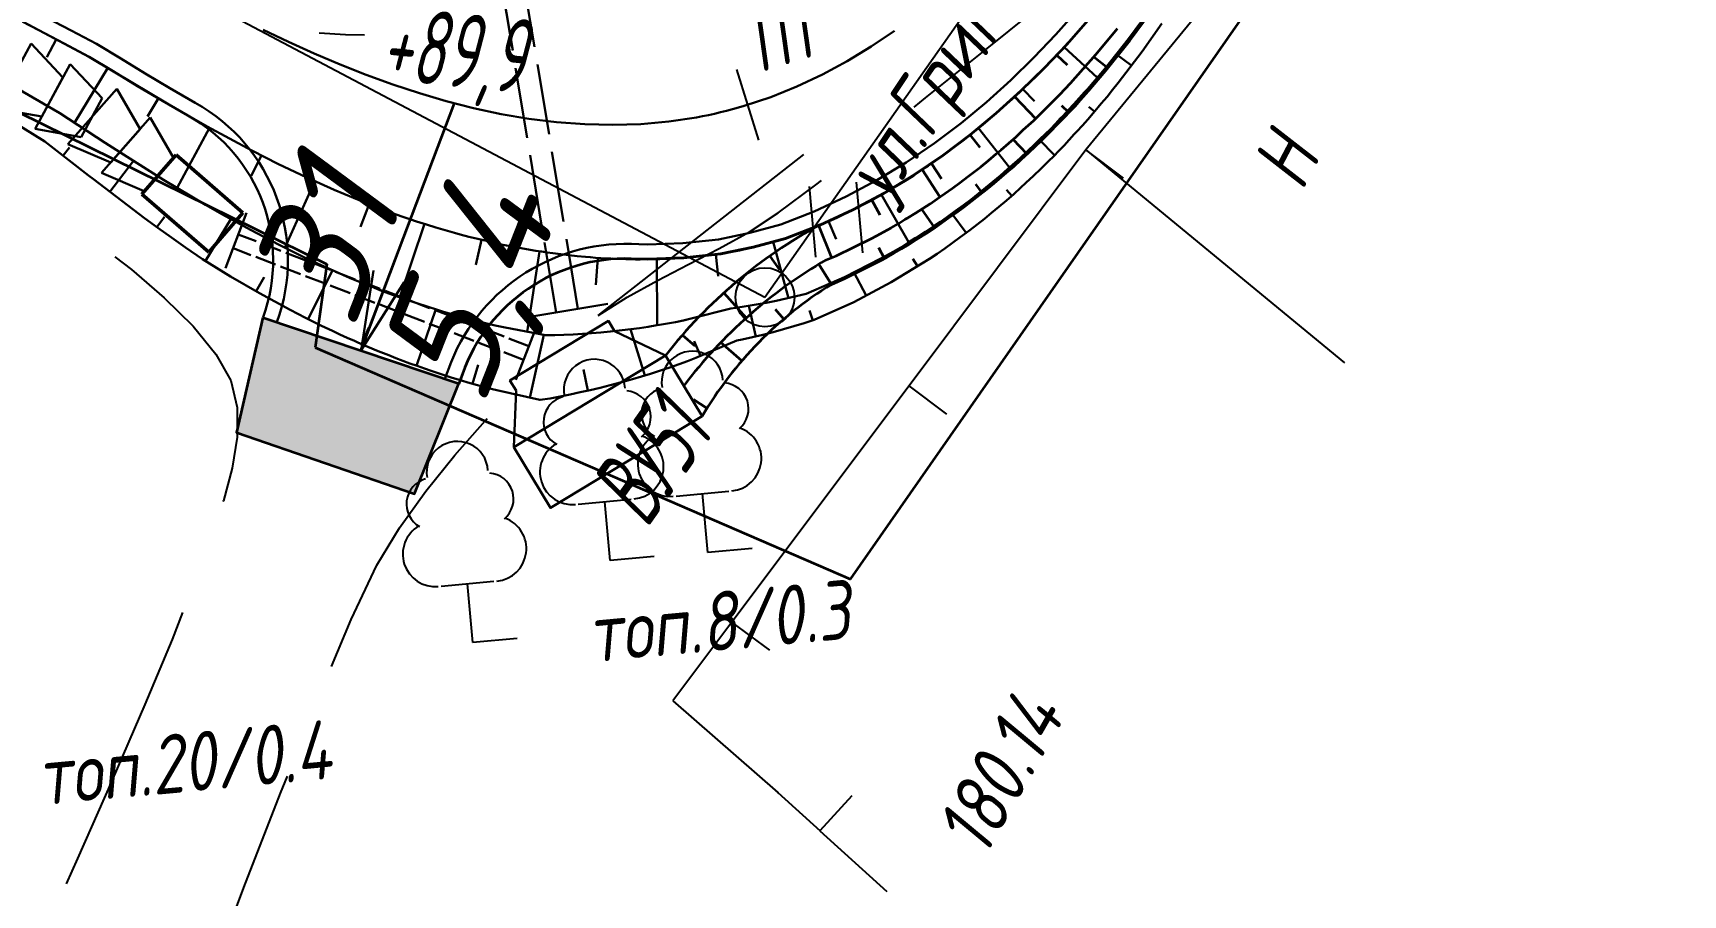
# Paper-space layout 'Лист3' of a CAD drawing. Header units: millimetres. Extents: x -693 to 409, y -3 to 286.
# Drawn here: x 282.4 to 338.3, y 100.8 to 130 of the extents above; entities that cross this region are included whole.
import ezdxf

# ---------------------------------------------------------------- set-up
doc = ezdxf.new("R2010")
doc.units = ezdxf.units.MM
doc.linetypes.add('ACAD_ISO02W100', pattern=[15, 12, -3])
doc.linetypes.add('CONTI', pattern=[0])
for name, color, linetype, lineweight in [('10', 1, 'Continuous', 35), ('Гравий', 30, 'Continuous', 35), ('КОПИЯ_ОСЬ_13_ОТКОСЫ', 7, 'Continuous', 30), ('КОПИЯ_ОСЬ_ОТКОСЫ', 7, 'Continuous', 30), ('ОСЬ_ВЕРХ_ПОКРЫТИЯ_ГРАНИЦЫ_ПОЛОС', 7, 'Continuous', 30), ('ОСЬ_ВЕРХ_ПОКРЫТИЯ_ОСЬ', 1, 'Continuous', 30), ('Ось_примыкания', 1, 'Continuous', 35), ('Трубы мет.', 7, 'ACAD_ISO02W100', 30), ('Уклоны ПЧ', 5, 'Continuous', 30)]:
    doc.layers.add(name, color=color, linetype=linetype, lineweight=lineweight)
for name, color, linetype in [('NAD_MDEFAULT', 7, 'CONTI'), ('PI_OTDEFAULT', 172, 'CONTI'), ('PI_TTDEFAULT', 5, 'CONTI'), ('SIT_LDEFAULT', 7, 'CONTI'), ('USLZNDEFAULT', 7, 'CONTI'), ('ZAPSKDEFAULT', 7, 'CONTI'), ('канава', 7, 'Continuous'), ('канавы', 14, 'Continuous'), ('КОПИЯ_ОСЬ_ТАНГЕНСЫ', 1, 'Continuous'), ('ОСЬ_ВЕРХ_ПОКРЫТИЯ_ОТКОСЫ', 7, 'Continuous'), ('ОСЬ_ВЕРХ_ПОКРЫТИЯ_ПИКЕТЫ', 1, 'Continuous')]:
    doc.layers.add(name, color=color, linetype=linetype)
doc.styles.add('eskd', font='isocpeur.ttf', dxfattribs={"width": 1.2, "height": 2})
doc.styles.get("Standard").update_dxf_attribs({"font": 'isocpeui.ttf'})
doc.styles.add('ГОСТ', font='isocpeur.ttf', dxfattribs={"height": 4})

# ---------------------------------------------------------------- blocks, each defined once
blk = doc.blocks.new('BL_2011')
at = {"color": 0}
for p, q in [((0, 0), (0, 2.4)), ((1.6, 0), (1.6, 2.4))]:
    blk.add_line(p, q, dxfattribs=at)
blk = doc.blocks.new('BL_104')
at = {"color": 0}
for p, q in [((-0.9, 2), (0.9, 2)), ((0, 0), (0, 2)), ((1.5, 0), (0, 0))]:
    blk.add_line(p, q, dxfattribs=at)
for centre, radius, start, end in [((0, 5.8), 1.04, 358, 185), ((-0.94, 4.8), 0.88, 100, 235), ((0.94, 4.8), 0.88, 305, 80), ((-1, 3.1), 1.1, 115, 270), ((1, 3.1), 1.1, 270, 65)]:
    blk.add_arc(centre, radius, start, end, dxfattribs=at)
blk = doc.blocks.new('6')
at = {"layer": 'канава', "color": 5, "linetype": 'Continuous', "lineweight": 30}
for p, q in [((-1.5, -1.25), (-1.5, 1.25)), ((0, 0.75), (-1.5, 1.25)), ((0, 0.75), (0, -0.75)), ((0, -0.75), (-1.5, -1.25))]:
    blk.add_line(p, q, dxfattribs=at)

psp = doc.layouts.new('Лист3')

# ---------------------------------------------------------------- hatches: boundary and pattern name
at = {"layer": 'Гравий', "ltscale": 7}
for points in [[(290.198, 120.356), (289.3, 116.459), (294.454, 114.684), (293.518, 119.239)], [(294.454, 114.684), (295.339, 114.379), (296.837, 118.122), (293.518, 119.239)]]:
    psp.add_hatch(color=256, dxfattribs=at).paths.add_polyline_path(points)

# ---------------------------------------------------------------- linework, layer by layer
at = {"layer": '10'}
psp.add_lwpolyline([(-201.845, 226.09), (-119.354, 211.267), (-58.928, 198.351), (-31.804, 194.53), (-35.738, 185.577), (-30.26, 184.27), (18.471, 176.693), (64.3, 176.26), (69.149, 185.868), (125.989, 184.912), (149.137, 180.801), (153.326, 179.613), (212.384, 159.099), (249.884, 143.094), (249.884, 143.094), (249.884, 143.094), (249.884, 143.094), (292.362, 122.163), (291.967, 119.339), (310.11, 111.491), (377.34, 207.882)], dxfattribs=at)
at = {"layer": 'PI_TTDEFAULT', "color": 5}
psp.add_point((307.643, 104.26, 180.142), dxfattribs=at)
at = {"layer": 'SIT_LDEFAULT', "color": 7}
for p, q in [((324.655, 134.038), (318.086, 126.046)), ((314.631, 129.38), (316.339, 130.76)), ((292.994, 129.944), (292.1, 129.996)), ((293.64, 129.924), (292.994, 129.944)), ((312.655, 127.802), (314.631, 129.38)), ((312.267, 127.493), (312.655, 127.802)), ((301.564, 120.424), (308.53, 125.883)), ((318.086, 126.046), (312.094, 118.046)), ((318.086, 126.046), (326.849, 118.826)), ((319.362, 125.086), (318.086, 126.046)), ((307.662, 123.901), (308.931, 124.85)), ((308.931, 124.85), (309.129, 124.998)), ((306.69, 123.267), (307.662, 123.901)), ((305.658, 122.693), (306.69, 123.267)), ((304.611, 122.153), (305.658, 122.693)), ((285.176, 122.42), (285.741, 121.988)), ((285.741, 121.988), (286.854, 121.026)), ((303.565, 121.612), (304.611, 122.153)), ((302.544, 121.047), (303.565, 121.612)), ((286.854, 121.026), (287.835, 120.065)), ((301.564, 120.424), (302.544, 121.047)), ((287.835, 120.065), (288.605, 119.111)), ((288.605, 119.111), (289.111, 118.223)), ((289.111, 118.223), (289.33, 117.312)), ((312.094, 118.046), (306.09, 110.037)), ((313.369, 117.085), (312.094, 118.046)), ((289.33, 117.312), (289.33, 116.308)), ((297.724, 116.853), (297.798, 116.932)), ((289.33, 116.308), (289.158, 115.252)), ((296.702, 115.69), (297.724, 116.853)), ((289.158, 115.252), (288.857, 114.147)), ((295.722, 114.478), (296.702, 115.69)), ((288.847, 114.148), (288.842, 114.119)), ((294.828, 113.232), (295.722, 114.478)), ((294.062, 111.963), (294.828, 113.232)), ((293.188, 110.125), (294.062, 111.963)), ((287.475, 110.356), (287.126, 109.452)), ((292.519, 108.535), (293.188, 110.125)), ((306.09, 110.037), (304.088, 107.368)), ((307.377, 109.085), (306.09, 110.037)), ((287.126, 109.452), (286.199, 107.247)), ((304.088, 107.368), (307.643, 104.26)), ((286.199, 107.247), (285.073, 104.651)), ((285.073, 104.651), (283.912, 102.029)), ((290.795, 104.235), (291.027, 104.814)), ((289.556, 101.039), (290.795, 104.235)), ((307.643, 104.26), (309.083, 102.957)), ((310.15, 104.144), (309.074, 102.959)), ((309.074, 102.959), (311.338, 100.906)), ((283.912, 102.029), (283.531, 101.171)), ((288.494, 98.228), (289.556, 101.039))]:
    psp.add_line(p, q, dxfattribs=at)
at = {"layer": 'Гравий', "linetype": 'Continuous'}
psp.add_lwpolyline([(290.198, 120.356), (289.3, 116.459), (295.339, 114.379), (296.837, 118.122)], dxfattribs=at)
at = {"layer": 'канавы', "color": 5, "lineweight": 50}
for p, q in [((289.517, 123.901), (287.254, 125.87)), ((286.099, 124.542), (288.362, 122.573)), ((288.362, 122.573), (289.517, 123.901))]:
    psp.add_line(p, q, dxfattribs=at)
psp.add_lwpolyline([(286.099, 124.542), (287.254, 125.87)], dxfattribs=at)
at = {"layer": 'КОПИЯ_ОСЬ_13_ОТКОСЫ'}
for points in [[(280.877, 131.01), (284.324, 129.187), (285.186, 128.664), (286.948, 127.613), (288.312, 126.832), (289.817, 126.019), (290.728, 125.557), (291.661, 125.11), (292.617, 124.681), (293.597, 124.275), (294.715, 123.853), (294.943, 123.77), (295.172, 123.691), (295.402, 123.617), (295.633, 123.546), (295.738, 123.51), (296.053, 123.41), (296.37, 123.316), (296.69, 123.231), (296.886, 123.174), (297.18, 123.094), (297.476, 123.021), (297.774, 122.956), (297.974, 122.906), (298.275, 122.838), (298.578, 122.777), (298.883, 122.724), (299.071, 122.687), (299.259, 122.651), (299.448, 122.62), (299.637, 122.591), (299.827, 122.565), (300.017, 122.542), (300.2, 122.514), (300.384, 122.489), (300.569, 122.467), (300.846, 122.439), (301.124, 122.418), (301.297, 122.4), (301.47, 122.385), (301.644, 122.372), (301.817, 122.362), (301.991, 122.355), (302.333, 122.344), (302.496, 122.336), (302.66, 122.331), (302.823, 122.328), (302.987, 122.328), (303.15, 122.331), (303.313, 122.335), (303.478, 122.338), (303.644, 122.339), (303.809, 122.343), (303.975, 122.349), (304.14, 122.358), (304.388, 122.376), (305.722, 122.515), (306.037, 122.568), (306.349, 122.631), (306.66, 122.704), (307.892, 123.037), (308.015, 123.08), (309.207, 123.553), (309.44, 123.65), (309.672, 123.752), (309.9, 123.86), (310.126, 123.973), (310.35, 124.092), (310.51, 124.169), (310.748, 124.291), (310.982, 124.417), (311.214, 124.55), (311.443, 124.688), (311.525, 124.734), (311.771, 124.876), (312.013, 125.023), (312.251, 125.177), (312.485, 125.336), (312.74, 125.499), (312.99, 125.669), (313.236, 125.846), (313.478, 126.028), (313.654, 126.154), (313.915, 126.349), (314.171, 126.55), (314.421, 126.758), (314.589, 126.89), (314.836, 127.095), (315.079, 127.304), (315.317, 127.52), (315.405, 127.596), (315.664, 127.828), (315.918, 128.065), (316.167, 128.31), (316.351, 128.484), (316.533, 128.663), (316.711, 128.844), (316.886, 129.028), (317.739, 129.95), (318.466, 130.793)], [(279.488, 128.382), (282.811, 126.323), (283.622, 125.695), (284.283, 125.176), (284.452, 125.048), (286.186, 123.725), (286.64, 123.395), (287.103, 123.065), (287.574, 122.732), (288.152, 122.335), (289.101, 121.752), (290.088, 121.179), (291.116, 120.621), (291.38, 120.48), (291.646, 120.343), (291.915, 120.21), (292.185, 120.082), (292.307, 120.021), (292.553, 119.902), (292.8, 119.787), (293.049, 119.675), (293.3, 119.568), (293.414, 119.515), (293.759, 119.363), (294.108, 119.219), (294.46, 119.083), (294.698, 118.985), (294.938, 118.891), (295.18, 118.801), (295.423, 118.716), (295.668, 118.634), (295.894, 118.552), (296.235, 118.435), (296.578, 118.327), (296.925, 118.227), (297.14, 118.158), (297.464, 118.062), (297.791, 117.974), (298.12, 117.893), (299.585, 117.566), (299.928, 117.619), (300.269, 117.681), (300.609, 117.751), (300.946, 117.829), (301.288, 117.898), (301.628, 117.976), (301.965, 118.063), (302.301, 118.158), (302.405, 118.183), (302.718, 118.265), (303.028, 118.355), (303.336, 118.452), (303.641, 118.557), (303.737, 118.586), (304.024, 118.677), (304.308, 118.774), (304.59, 118.879), (304.869, 118.991), (306.255, 119.576), (306.433, 119.613), (306.787, 119.691), (307.139, 119.775), (307.491, 119.864), (307.841, 119.959), (308.189, 120.06), (308.536, 120.166), (308.881, 120.277), (310.221, 120.883), (311.492, 121.558), (312.781, 122.349), (313.048, 122.521), (313.311, 122.7), (313.569, 122.886), (313.822, 123.078), (313.906, 123.138), (314.157, 123.321), (314.404, 123.51), (314.646, 123.705), (314.884, 123.905), (315.141, 124.112), (315.393, 124.324), (315.639, 124.543), (315.881, 124.767), (316.056, 124.922), (316.315, 125.161), (316.568, 125.405), (316.814, 125.656), (316.995, 125.832), (317.173, 126.012), (317.348, 126.194), (317.519, 126.379), (317.688, 126.567), (317.783, 126.666), (317.969, 126.868), (318.151, 127.074), (318.33, 127.282), (318.506, 127.493), (318.605, 127.607), (318.801, 127.838), (318.992, 128.073), (319.18, 128.311), (319.989, 129.375), (320.662, 130.323)], [(279.938, 129.234), (283.316, 127.28), (284.856, 126.274), (285.472, 125.879), (286.831, 125.027), (288.248, 124.179), (288.834, 123.845), (289.774, 123.325), (290.744, 122.819), (291.747, 122.329), (292.901, 121.806), (293.137, 121.703), (293.375, 121.603), (293.615, 121.508), (293.856, 121.416), (293.977, 121.366), (294.222, 121.269), (294.468, 121.175), (294.715, 121.087), (294.964, 121.002), (295.077, 120.96), (295.419, 120.84), (295.763, 120.728), (296.11, 120.624), (296.323, 120.555), (296.645, 120.458), (296.969, 120.368), (297.295, 120.287), (297.404, 120.256), (297.736, 120.168), (298.069, 120.089), (298.404, 120.018), (299.775, 119.76), (300.088, 119.761), (300.4, 119.77), (300.712, 119.787), (301.023, 119.811), (301.338, 119.826), (301.653, 119.851), (301.967, 119.882), (302.28, 119.923), (302.377, 119.931), (302.67, 119.963), (302.961, 120.001), (303.252, 120.047), (303.541, 120.1), (303.632, 120.113), (303.904, 120.156), (304.175, 120.206), (304.444, 120.262), (304.713, 120.325), (306.057, 120.667), (306.229, 120.691), (306.572, 120.742), (306.914, 120.799), (307.255, 120.861), (307.594, 120.928), (307.933, 121.001), (308.271, 121.08), (308.607, 121.164), (309.901, 121.725), (311.132, 122.355), (311.304, 122.445), (311.558, 122.586), (311.809, 122.732), (312.056, 122.886), (312.3, 123.044), (312.387, 123.097), (312.648, 123.259), (312.904, 123.428), (313.156, 123.603), (313.404, 123.784), (313.672, 123.97), (313.935, 124.162), (314.193, 124.361), (314.446, 124.567), (314.698, 124.762), (314.946, 124.965), (315.189, 125.172), (315.427, 125.385), (315.601, 125.533), (315.856, 125.76), (316.107, 125.994), (316.351, 126.233), (316.53, 126.401), (316.707, 126.573), (316.881, 126.746), (317.052, 126.924), (317.219, 127.103), (317.313, 127.199), (317.499, 127.393), (317.681, 127.59), (317.86, 127.789), (318.036, 127.993), (318.135, 128.102), (318.331, 128.324), (318.523, 128.55), (318.711, 128.779), (319.526, 129.806), (320.207, 130.723)], [(279.938, 129.234), (283.316, 127.28), (284.856, 126.274), (285.472, 125.879), (286.831, 125.027), (288.248, 124.179), (288.834, 123.845), (289.774, 123.325), (290.744, 122.819), (291.747, 122.329), (292.901, 121.806), (293.137, 121.703), (293.375, 121.604), (293.615, 121.508), (293.856, 121.416), (293.977, 121.366), (294.222, 121.268), (294.468, 121.175), (294.715, 121.087), (294.964, 121.002), (295.077, 120.96), (295.419, 120.84), (295.763, 120.727), (296.11, 120.624), (296.323, 120.555), (296.645, 120.458), (296.969, 120.368), (297.295, 120.287), (297.404, 120.256), (297.736, 120.168), (298.069, 120.089), (298.404, 120.018), (299.775, 119.76), (300.088, 119.761), (300.4, 119.77), (300.712, 119.787), (301.023, 119.811), (301.338, 119.827), (301.653, 119.851), (301.967, 119.883), (302.28, 119.923), (302.377, 119.931), (302.67, 119.963), (302.961, 120.001), (303.252, 120.047), (303.541, 120.1), (303.632, 120.113), (303.904, 120.156), (304.175, 120.206), (304.445, 120.262), (304.713, 120.325), (306.057, 120.668), (306.229, 120.691), (306.572, 120.742), (306.914, 120.799), (307.255, 120.861), (307.594, 120.928), (307.933, 121.001), (308.271, 121.08), (308.607, 121.164), (309.901, 121.725), (311.132, 122.355), (311.304, 122.445), (311.558, 122.586), (311.809, 122.733), (312.056, 122.885), (312.3, 123.044), (312.387, 123.097), (312.648, 123.259), (312.904, 123.428), (313.156, 123.603), (313.404, 123.784), (313.672, 123.97), (313.935, 124.162), (314.193, 124.361), (314.446, 124.567), (314.698, 124.763), (314.946, 124.964), (315.189, 125.172), (315.427, 125.385), (315.601, 125.533), (315.856, 125.76), (316.106, 125.994), (316.351, 126.233), (316.53, 126.401), (316.707, 126.573), (316.881, 126.747), (317.051, 126.924), (317.219, 127.104), (317.313, 127.199), (317.499, 127.393), (317.681, 127.59), (317.86, 127.79), (318.036, 127.992), (318.135, 128.102), (318.331, 128.325), (318.523, 128.55), (318.711, 128.779), (319.526, 129.806), (320.207, 130.723)], [(283.191, 129.786), (282.874, 129.187)], [(317.347, 129.526), (318.471, 128.489)], [(319.626, 128.898), (319.114, 129.287)], [(284.938, 128.815), (283.811, 126.957)], [(315.95, 128.096), (316.343, 127.689)], [(286.655, 127.788), (286.284, 127.166)], [(318.377, 127.337), (318.19, 127.494)], [(288.389, 126.791), (287.287, 124.754)], [(314.447, 126.778), (315.493, 125.441)], [(317.026, 125.863), (316.509, 126.381)], [(283.427, 125.846), (283.641, 126.121)], [(290.152, 125.849), (289.803, 125.161)], [(285.009, 124.622), (285.808, 125.668)], [(312.851, 125.574), (313.198, 125.06)], [(291.953, 124.979), (290.942, 122.722)], [(315.576, 124.486), (315.395, 124.688)], [(293.795, 124.2), (293.503, 123.429)], [(311.155, 124.515), (312.088, 122.906)], [(286.607, 123.419), (286.864, 123.774)], [(288.248, 122.276), (289.116, 123.689)], [(309.368, 123.619), (309.623, 123.011)], [(314.026, 123.224), (313.547, 123.882)], [(295.679, 123.53), (294.838, 121.045)], [(297.604, 122.992), (297.414, 122.139)], [(299.565, 122.601), (299.155, 119.876)], [(305.543, 122.496), (305.62, 121.755)], [(307.493, 122.929), (308.01, 121.019)], [(291.726, 120.303), (292.552, 121.964)], [(301.552, 122.378), (301.484, 121.462)], [(303.55, 122.338), (303.559, 120.103)], [(310.639, 121.105), (310.222, 121.89)], [(312.374, 122.098), (312.219, 122.351)], [(289.965, 121.251), (290.242, 121.729)], [(295.398, 118.724), (296.059, 120.639)], [(306.903, 119.718), (306.66, 120.756)], [(308.828, 120.26), (308.717, 120.597)], [(293.539, 119.459), (293.79, 120.024)], [(299.245, 117.642), (299.72, 119.77)], [(303.139, 118.389), (302.649, 119.96)], [(305.024, 119.056), (304.81, 119.561)], [(297.301, 118.109), (297.493, 118.757)], [(301.206, 117.88), (301.056, 118.592)]]:
    psp.add_lwpolyline(points, dxfattribs=at)
at = {"layer": 'КОПИЯ_ОСЬ_ТАНГЕНСЫ'}
for p, q in [((307.211, 121.046), (341.83, 170.252)), ((220.201, 167.046), (307.211, 121.046))]:
    psp.add_line(p, q, dxfattribs=at)
psp.add_circle((307.211, 121.046), 1, dxfattribs=at)
at = {"layer": 'ОСЬ_ВЕРХ_ПОКРЫТИЯ_ГРАНИЦЫ_ПОЛОС'}
for points in [[(286.627, 128.383), (286.207, 128.632), (285.378, 129.132), (284.558, 129.629), (283.696, 130.085), (282.834, 130.54), (281.972, 130.996)], [(281.739, 130.554), (282.601, 130.098), (283.463, 129.643), (284.311, 129.194), (285.119, 128.704), (285.95, 128.203), (286.795, 127.702), (287.654, 127.204), (287.718, 127.168)]]:
    psp.add_lwpolyline(points, dxfattribs=at)
for points in [[(317.776, 130.751), (317.068, 129.952), (316.324, 129.169), (315.542, 128.403), (314.721, 127.661), (313.857, 126.946), (312.951, 126.262), (311.999, 125.615), (311.003, 125.011), (309.962, 124.456), (308.876, 123.955), (307.747, 123.515), (306.697, 123.231), (305.633, 123.006), (304.427, 122.884), (303.232, 122.836), (302.941, 122.841), (302.941, 122.841), (302.941, 122.841, 0.325504), (296.575, 118.846), (296.364, 118.281)], [(296.837, 118.122), (297.042, 118.665, -0.325852), (302.919, 122.341), (303.237, 122.336), (304.462, 122.385), (305.71, 122.512), (306.814, 122.745), (307.904, 123.04), (309.072, 123.494), (310.185, 124.008), (311.251, 124.577), (312.27, 125.195), (313.242, 125.855), (314.167, 126.553), (315.048, 127.283), (315.885, 128.039), (316.68, 128.818), (317.436, 129.614), (318.156, 130.425)], [(290.672, 120.196), (290.672, 120.196, 0.369171), (287.902, 127.638), (287.902, 127.638), (287.902, 127.638), (287.902, 127.638), (287.048, 128.134), (286.627, 128.383)], [(290.203, 120.368, 0.3694), (287.655, 127.203), (286.795, 127.702), (286.372, 127.953)]]:
    psp.add_lwpolyline(points, format="xyb", dxfattribs=at)
at = {"layer": 'ОСЬ_ВЕРХ_ПОКРЫТИЯ_ОСЬ'}
psp.add_lwpolyline([(290.208, 130.103), (291.07, 129.697), (291.938, 129.307), (292.815, 128.935), (293.701, 128.584), (294.595, 128.258), (295.499, 127.959), (296.413, 127.69), (297.336, 127.454), (298.267, 127.255), (299.206, 127.096), (300.151, 126.979), (301.101, 126.908), (302.053, 126.886), (303.004, 126.915), (303.953, 127), (304.895, 127.141), (304.895, 127.141, 0.027676), (306.508, 127.529), (306.508, 127.529), (307.411, 127.83), (308.295, 128.186), (309.156, 128.591), (309.994, 129.044), (310.808, 129.538), (311.597, 130.071)], format="xyb", dxfattribs=at)
at = {"layer": 'ОСЬ_ВЕРХ_ПОКРЫТИЯ_ОТКОСЫ'}
psp.add_lwpolyline([(309.026, 123.481), (309.207, 123.553), (309.44, 123.65), (309.672, 123.752), (309.9, 123.86), (310.126, 123.973), (310.35, 124.092), (310.51, 124.169), (310.748, 124.291), (310.982, 124.417), (311.214, 124.55), (311.443, 124.688), (311.525, 124.734), (311.771, 124.876), (312.013, 125.023), (312.251, 125.177), (312.485, 125.336), (312.74, 125.499), (312.99, 125.669), (313.236, 125.846), (313.478, 126.028), (313.654, 126.154), (313.915, 126.349), (314.171, 126.55), (314.421, 126.758), (314.589, 126.89), (314.836, 127.095), (315.079, 127.304), (315.317, 127.52), (315.405, 127.596), (315.664, 127.828), (315.918, 128.065), (316.167, 128.31), (316.351, 128.484), (316.533, 128.663), (316.711, 128.844), (316.886, 129.028), (317.739, 129.95), (318.466, 130.793)], dxfattribs=at)
at = {"layer": 'ОСЬ_ВЕРХ_ПОКРЫТИЯ_ПИКЕТЫ'}
psp.add_line((306.999, 126.371), (306.261, 128.76), dxfattribs=at)
psp.add_line((306.999, 126.371), (306.261, 128.76), dxfattribs=at)
at = {"layer": 'Ось_примыкания', "color": 0}
for p, q in [((317.097, 129.255), (317.456, 128.923)), ((318.825, 128.806), (318.346, 129.188)), ((315.681, 127.843), (316.379, 127.098)), ((317.507, 127.303), (317.272, 127.528)), ((314.162, 126.543), (314.49, 126.126)), ((316.091, 125.891), (315.621, 126.397)), ((312.542, 125.372), (313.138, 124.445)), ((314.573, 124.589), (314.351, 124.878)), ((310.832, 124.336), (311.103, 123.834)), ((312.965, 123.401), (312.53, 124.031)), ((309.026, 123.481), (309.46, 122.386)), ((311.258, 122.361), (311.072, 122.717)), ((307.374, 122.442), (307.704, 121.976)), ((309.463, 121.481), (309.038, 122.168)), ((305.814, 121.192), (306.579, 120.346)), ((307.848, 120.304), (307.572, 120.628)), ((304.413, 119.766), (304.838, 119.395)), ((306.432, 118.895), (305.716, 119.513)), ((305.245, 117.287), (304.785, 117.576))]:
    psp.add_line(p, q, dxfattribs=at)
at = {"layer": 'Ось_примыкания', "linetype": 'Continuous'}
psp.add_lwpolyline([(318.156, 130.425), (317.436, 129.614), (316.68, 128.818), (315.885, 128.039), (315.048, 127.283), (314.167, 126.553), (313.242, 125.855), (312.27, 125.195), (311.251, 124.577), (310.185, 124.008), (309.072, 123.494), (307.904, 123.04), (306.814, 122.745), (305.71, 122.512), (304.462, 122.385), (303.237, 122.336), (302.919, 122.341, 0.32584), (297.042, 118.665), (296.832, 118.106)], format="xyb", dxfattribs=at)
for points in [[(302.029, 122.357), (303.237, 122.336), (304.462, 122.385), (305.71, 122.512), (306.814, 122.745), (307.904, 123.04), (309.072, 123.494), (310.185, 124.008), (311.251, 124.577), (312.27, 125.195), (313.242, 125.855), (314.167, 126.553), (315.048, 127.283), (315.885, 128.039), (316.68, 128.818), (317.436, 129.614), (318.156, 130.425)], [(293.518, 119.239), (296.694, 127.618)], [(290.198, 120.356), (296.837, 118.122)]]:
    psp.add_lwpolyline(points, dxfattribs=at)
at = {"layer": 'Ось_примыкания', "color": 0, "ltscale": 7}
for points in [[(309.463, 121.481), (309.919, 121.678), (311.154, 122.307), (311.326, 122.397), (311.581, 122.537), (311.833, 122.684), (312.081, 122.836), (312.325, 122.995), (312.413, 123.048), (312.675, 123.21), (312.932, 123.378), (313.185, 123.553), (313.433, 123.734), (313.702, 123.92), (313.966, 124.112), (314.225, 124.311), (314.479, 124.516), (314.733, 124.712), (314.982, 124.914), (315.226, 125.121), (315.464, 125.334), (315.639, 125.482), (315.895, 125.709), (316.146, 125.943), (316.392, 126.182), (316.572, 126.35), (316.749, 126.522), (316.924, 126.696), (317.095, 126.873), (317.264, 127.052), (317.358, 127.148), (317.545, 127.342), (317.728, 127.538), (317.908, 127.738), (318.084, 127.941), (318.184, 128.051), (318.381, 128.273), (318.573, 128.499), (318.762, 128.728), (319.581, 129.755), (320.266, 130.671)], [(309.281, 122.312), (309.624, 122.454), (310.823, 123.041), (310.991, 123.125), (311.239, 123.257), (311.484, 123.395), (311.726, 123.538), (311.964, 123.688), (312.05, 123.737), (312.306, 123.89), (312.557, 124.049), (312.805, 124.214), (313.048, 124.385), (313.311, 124.561), (313.571, 124.743), (313.825, 124.932), (314.075, 125.127), (314.257, 125.261), (314.525, 125.469), (314.788, 125.684), (315.046, 125.905), (315.218, 126.046), (315.472, 126.263), (315.721, 126.486), (315.964, 126.715), (316.054, 126.795), (316.319, 127.04), (316.578, 127.292), (316.831, 127.549), (317.018, 127.734), (317.202, 127.921), (317.383, 128.112), (317.561, 128.306), (318.422, 129.273), (319.152, 130.154)]]:
    psp.add_lwpolyline(points, dxfattribs=at)
for points in [[(309.07, 123.499, 0.102415), (303.84, 119.074, 2.692555)], [(309.281, 122.312, 0.099012), (304.461, 118.047, 0.093468)], [(309.463, 121.481, 0.120814), (305.082, 117.02, 1.275459)]]:
    psp.add_lwpolyline(points, format="xyb", dxfattribs=at)
at = {"layer": 'Трубы мет.', "ltscale": 0.2}
for points in [[(300.134, 120.528), (297.992, 133.452)], [(300.874, 120.651), (298.732, 133.575)]]:
    psp.add_lwpolyline(points, dxfattribs=at)
at = {"layer": 'Трубы мет.', "lineweight": 30}
for points in [[(289.645, 123.903), (288.927, 122.036)], [(301.889, 120.819), (299.176, 120.37)], [(299.488, 120.115), (298.77, 118.248)]]:
    psp.add_lwpolyline(points, dxfattribs=at)
at = {"layer": 'Трубы мет.', "lineweight": 30, "ltscale": 0.06}
for points in [[(299.208, 119.388), (289.365, 123.175)], [(299.029, 118.921), (289.186, 122.709)]]:
    psp.add_lwpolyline(points, dxfattribs=at)
at = {"layer": 'Трубы мет.', "linetype": 'Continuous'}
for points in [[(298.706, 115.967), (298.776, 117.88), (298.569, 118.222), (301.906, 120.241), (302.113, 119.899), (303.84, 119.074)], [(298.706, 115.967), (299.938, 113.908), (305.082, 117.02), (303.84, 119.074)]]:
    psp.add_lwpolyline(points, close=True, dxfattribs=at)
at = {"layer": 'Уклоны ПЧ', "ltscale": 2}
for points in [[(293.529, 119.255), (295.457, 124.385)], [(293.529, 119.255), (293.949, 121.949)], [(293.529, 119.255), (294.988, 121.559)]]:
    psp.add_lwpolyline(points, dxfattribs=at)

# ---------------------------------------------------------------- block references
at = {"layer": 'USLZNDEFAULT', "color": 7, "rotation": 5.244115039693725}
for p in [(301.964, 112.126, 180.891), (305.278, 112.399, 180.939), (297.315, 109.344, 180.433)]:
    psp.add_blockref('BL_104', p, dxfattribs=at)
at = {"layer": 'ZAPSKDEFAULT', "color": 7, "rotation": 5.244115039693725}
psp.add_blockref('BL_2011', (308.936, 122.404), dxfattribs=at)
at = {"layer": 'КОПИЯ_ОСЬ_ОТКОСЫ', "linetype": 'Continuous'}
for p, rotation in [((283.067, 127.833), 331.6062244472441), ((284.395, 127.135), 331.6062244472441), ((285.543, 126.175), 318.4739879590381), ((286.675, 125.205), 318.4739879590381)]:
    psp.add_blockref('6', p, dxfattribs=dict(at, rotation=rotation))

# ---------------------------------------------------------------- texts
at = {"layer": 'NAD_MDEFAULT', "color": 7, "style": 'eskd', "oblique": 10, "width": 0.8}
for s, rotation, p in [('ул.Григория Лядова', 56.2441, (311.356, 124.2)), ('Н', 62.1431, (325.407, 124.592)), ('топ.8/0.3', 5.2441, (301.304, 108.666)), ('топ.20/0.4', 5.2441, (282.657, 103.825, 181))]:
    psp.add_text(s, height=2, rotation=rotation, dxfattribs=at).set_placement(p)
at = {"layer": 'PI_OTDEFAULT', "color": 172, "style": 'eskd', "oblique": 10, "width": 0.8}
psp.add_text('180.14', height=2, rotation=60.2441, dxfattribs=at).set_placement((314.653, 102.01))
at = {"layer": 'КОПИЯ_ОСЬ_ТАНГЕНСЫ', "width": 0.6}
psp.add_text('ВУ51', height=2.5, rotation=54.8717, dxfattribs=at).set_placement((303.199, 113.171))
at = {"layer": 'ОСЬ_ВЕРХ_ПОКРЫТИЯ_ПИКЕТЫ', "width": 0.6}
for s, rotation, p in [('111', 17.1608, (306.834, 128.582)), ('+89,9', 354.5779, (294.148, 128.421))]:
    psp.add_text(s, height=2.5, rotation=rotation, dxfattribs=at).set_placement(p)
at = {"layer": 'Уклоны ПЧ', "style": 'ГОСТ', "oblique": 15}
for s, p in [('31', (293.242, 119.859)), ('5,4', (297.619, 117.217, 180.433))]:
    psp.add_text(s, height=4, rotation=68.5084, dxfattribs=at).set_placement(p)

doc.saveas('drawing.dxf')
